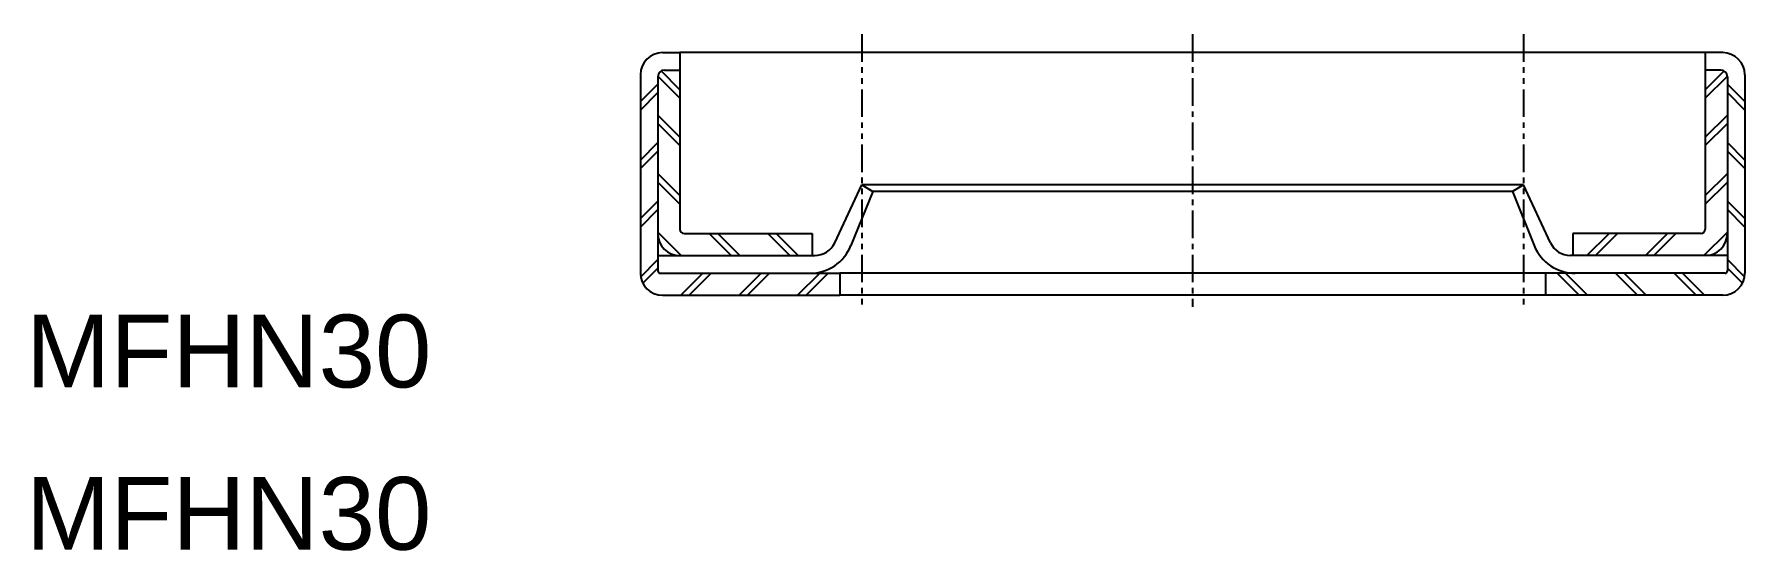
# Model space of a CAD drawing. Extents: x 393.2 to 470.7, y 572.1 to 595.6.
import ezdxf
from ezdxf.enums import TextEntityAlignment as Align

# ---------------------------------------------------------------- set-up
doc = ezdxf.new("R2010")
doc.units = 0
doc.linetypes.add('CENTER', pattern=[2, 1.25, -0.25, 0.25, -0.25])
doc.linetypes.add('PHANTOM', pattern=[2.5, 1.25, -0.25, 0.25, -0.25, 0.25, -0.25])
doc.layers.get('0').update_dxf_attribs({"linetype": 'CONTINUOUS'})
doc.layers.add('CENTER', color=1, linetype='CENTER')

msp = doc.modelspace()

# ---------------------------------------------------------------- linework, layer by layer
at = {"color": 3, "linetype": 'PHANTOM'}
for p, q in [((430.68, 595.552), (430.68, 583.184)), ((460.68, 595.552), (460.68, 583.184))]:
    msp.add_line(p, q, dxfattribs=at)
at = {"color": 7, "linetype": 'CONTINUOUS'}
for p, q in [((421.64, 594.716), (422.43, 594.716)), ((422.43, 594.716), (422.43, 593.926)), ((468.93, 594.716), (422.43, 594.716)), ((469.72, 594.716), (468.93, 594.716)), ((468.93, 594.716), (468.93, 593.926)), ((420.64, 593.716), (420.64, 584.716)), ((421.43, 593.626), (421.43, 584.816)), ((421.73, 593.926), (422.43, 593.926)), ((422.43, 593.926), (422.43, 586.716)), ((468.93, 593.926), (468.93, 586.716)), ((469.63, 593.926), (468.93, 593.926)), ((469.93, 593.626), (469.93, 584.816)), ((470.72, 593.716), (470.72, 584.716)), ((429.45, 586.092), (430.68, 588.716)), ((431.18, 588.416), (430.186, 585.965)), ((430.68, 588.716), (431.18, 588.416)), ((460.68, 588.716), (430.68, 588.716)), ((460.18, 588.416), (431.18, 588.416)), ((460.68, 588.716), (460.18, 588.416)), ((460.18, 588.416), (461.174, 585.965)), ((461.91, 586.092), (460.68, 588.716)), ((422.63, 586.516), (428.43, 586.516)), ((428.43, 586.516), (428.43, 585.516)), ((468.73, 586.516), (462.93, 586.516)), ((462.93, 586.516), (462.93, 585.516)), ((421.43, 585.516), (428.43, 585.516)), ((428.43, 585.516), (428.545, 585.516)), ((462.93, 585.516), (462.816, 585.516)), ((469.93, 585.516), (462.93, 585.516)), ((421.53, 584.716), (429.68, 584.716)), ((429.68, 584.716), (429.68, 583.716)), ((461.68, 584.716), (429.68, 584.716)), ((469.83, 584.716), (461.68, 584.716)), ((461.68, 584.716), (461.68, 583.716)), ((421.64, 583.716), (429.68, 583.716)), ((461.68, 583.716), (429.68, 583.716)), ((469.72, 583.716), (461.68, 583.716))]:
    msp.add_line(p, q, dxfattribs=at)
at = {"color": 3, "linetype": 'CONTINUOUS'}
for p, q in [((422.43, 592.652), (421.431, 593.651)), ((422.431, 593.035), (421.58, 593.886)), ((468.929, 593.035), (469.781, 593.886)), ((468.93, 592.652), (469.929, 593.651)), ((420.64, 592.498), (421.43, 593.288)), ((420.64, 592.114), (421.43, 592.904)), ((470.72, 592.498), (469.93, 593.288)), ((470.72, 592.114), (469.93, 592.904)), ((422.43, 590.884), (421.43, 591.884)), ((468.93, 590.884), (469.93, 591.884)), ((422.43, 590.5), (421.43, 591.5)), ((468.93, 590.5), (469.93, 591.5)), ((420.64, 589.846), (421.43, 590.636)), ((470.72, 589.846), (469.93, 590.636)), ((420.64, 589.462), (421.43, 590.252)), ((470.72, 589.462), (469.93, 590.252)), ((422.43, 588.232), (421.43, 589.232)), ((422.43, 587.849), (421.43, 588.849)), ((468.93, 588.232), (469.93, 589.232)), ((468.93, 587.849), (469.93, 588.849)), ((420.64, 587.194), (421.43, 587.984)), ((470.72, 587.194), (469.93, 587.984)), ((420.64, 586.81), (421.43, 587.6)), ((470.72, 586.81), (469.93, 587.6)), ((422.495, 585.516), (421.43, 586.581)), ((424.762, 585.516), (423.762, 586.516)), ((425.146, 585.516), (424.146, 586.516)), ((427.414, 585.516), (426.414, 586.516)), ((427.798, 585.516), (426.798, 586.516)), ((463.563, 585.516), (464.563, 586.516)), ((463.946, 585.516), (464.946, 586.516)), ((466.214, 585.516), (467.214, 586.516)), ((466.598, 585.516), (467.598, 586.516)), ((468.866, 585.516), (469.93, 586.581)), ((420.64, 584.543), (421.43, 585.333)), ((420.747, 584.266), (421.43, 584.949)), ((470.72, 584.543), (469.93, 585.333)), ((470.613, 584.266), (469.93, 584.949)), ((422.466, 583.716), (423.466, 584.716)), ((422.85, 583.716), (423.85, 584.716)), ((425.117, 583.716), (426.117, 584.716)), ((425.501, 583.716), (426.501, 584.716)), ((427.769, 583.716), (428.769, 584.716)), ((428.153, 583.716), (429.153, 584.716)), ((463.208, 583.716), (462.208, 584.716)), ((463.591, 583.716), (462.591, 584.716)), ((465.859, 583.716), (464.859, 584.716)), ((466.243, 583.716), (465.243, 584.716)), ((468.511, 583.716), (467.511, 584.716)), ((468.895, 583.716), (467.895, 584.716))]:
    msp.add_line(p, q, dxfattribs=at)
at = {"color": 7, "linetype": 'CONTINUOUS'}
for centre, radius, start, end in [((421.64, 593.716), 1, 90, 180), ((469.72, 593.716), 1, 0, 90), ((421.73, 593.626), 0.3, 90, 180), ((469.63, 593.626), 0.3, 0, 90), ((422.43, 586.516), 1, 180, 270), ((422.63, 586.716), 0.2, 180, 270), ((468.73, 586.716), 0.2, 270, 360), ((468.93, 586.516), 1, 270, 0), ((428.333, 586.716), 2, 270, 337.9321), ((428.545, 586.516), 1, 270, 334.88517), ((463.028, 586.716), 2, 202.0679, 270), ((462.816, 586.516), 1, 205.11483, 270), ((421.64, 584.716), 1, 180, 270), ((421.53, 584.816), 0.1, 180, 270), ((469.72, 584.716), 1, 270, 0), ((469.83, 584.816), 0.1, 270, 0)]:
    msp.add_arc(centre, radius, start, end, dxfattribs=at)
at = {"layer": 'CENTER', "color": 1, "linetype": 'CENTER'}
msp.add_line((445.68, 595.552), (445.68, 583.184), dxfattribs=at)

# ---------------------------------------------------------------- texts
at = {"color": 7, "linetype": 'CONTINUOUS', "width": 1.041667}
for p in [(392.773, 578.547), (392.773, 571.187)]:
    msp.add_text('MFHN30', height=3.3, dxfattribs=at).set_placement(p, align=Align.BOTTOM_LEFT)

doc.saveas('drawing.dxf')
